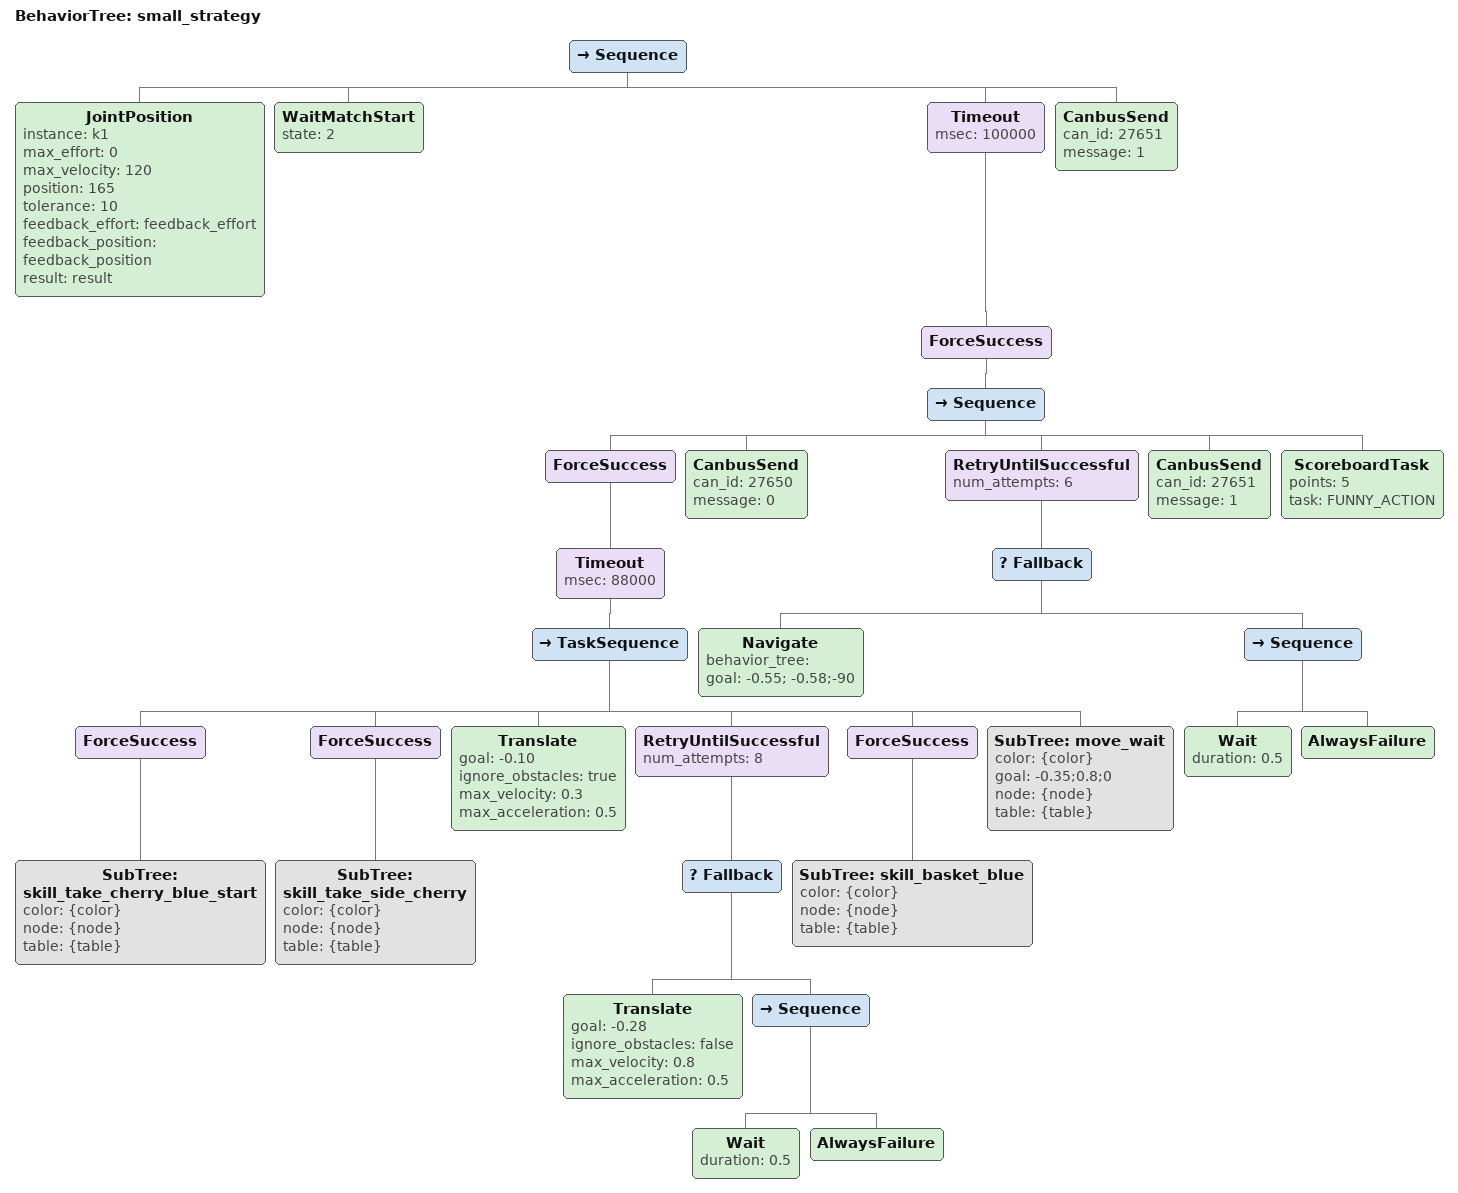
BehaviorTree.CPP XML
<?xml version="1.0" encoding="UTF-8"?>
<root BTCPP_format="4">
  <BehaviorTree ID="small_strategy">
    <Sequence>
      <JointPosition instance="k1"
                     max_effort="0"
                     max_velocity="120"
                     position="165"
                     tolerance="10"
                     feedback_effort="feedback_effort"
                     feedback_position="feedback_position"
                     result="result"/>
      <WaitMatchStart state="2"/>
      <Timeout msec="100000">
        <ForceSuccess>
          <Sequence>
            <ForceSuccess>
              <Timeout msec="88000">
                <TaskSequence>
                  <ForceSuccess>
                    <SubTree ID="skill_take_cherry_blue_start"
                             color="{color}"
                             node="{node}"
                             table="{table}"/>
                  </ForceSuccess>
                  <ForceSuccess>
                    <SubTree ID="skill_take_side_cherry"
                             color="{color}"
                             node="{node}"
                             table="{table}"/>
                  </ForceSuccess>
                  <Translate goal="-0.10"
                             ignore_obstacles="true"
                             max_velocity="0.3"
                             max_acceleration="0.5"/>
                  <RetryUntilSuccessful num_attempts="8">
                    <Fallback>
                      <Translate goal="-0.28"
                                 ignore_obstacles="false"
                                 max_velocity="0.8"
                                 max_acceleration="0.5"/>
                      <Sequence>
                        <Wait duration="0.5"/>
                        <AlwaysFailure/>
                      </Sequence>
                    </Fallback>
                  </RetryUntilSuccessful>
                  <ForceSuccess>
                    <SubTree ID="skill_basket_blue"
                             color="{color}"
                             node="{node}"
                             table="{table}"/>
                  </ForceSuccess>
                  <SubTree ID="move_wait"
                           color="{color}"
                           goal="-0.35;0.8;0"
                           node="{node}"
                           table="{table}"/>
                </TaskSequence>
              </Timeout>
            </ForceSuccess>
            <CanbusSend can_id="27650"
                        message="0"/>
            <RetryUntilSuccessful num_attempts="6">
              <Fallback>
                <Navigate behavior_tree=""
                          goal="-0.55; -0.58;-90"/>
                <Sequence>
                  <Wait duration="0.5"/>
                  <AlwaysFailure/>
                </Sequence>
              </Fallback>
            </RetryUntilSuccessful>
            <CanbusSend can_id="27651"
                        message="1"/>
            <ScoreboardTask points="5"
                            task="FUNNY_ACTION"/>
          </Sequence>
        </ForceSuccess>
      </Timeout>
      <CanbusSend can_id="27651"
                  message="1"/>
    </Sequence>
  </BehaviorTree>

</root>
